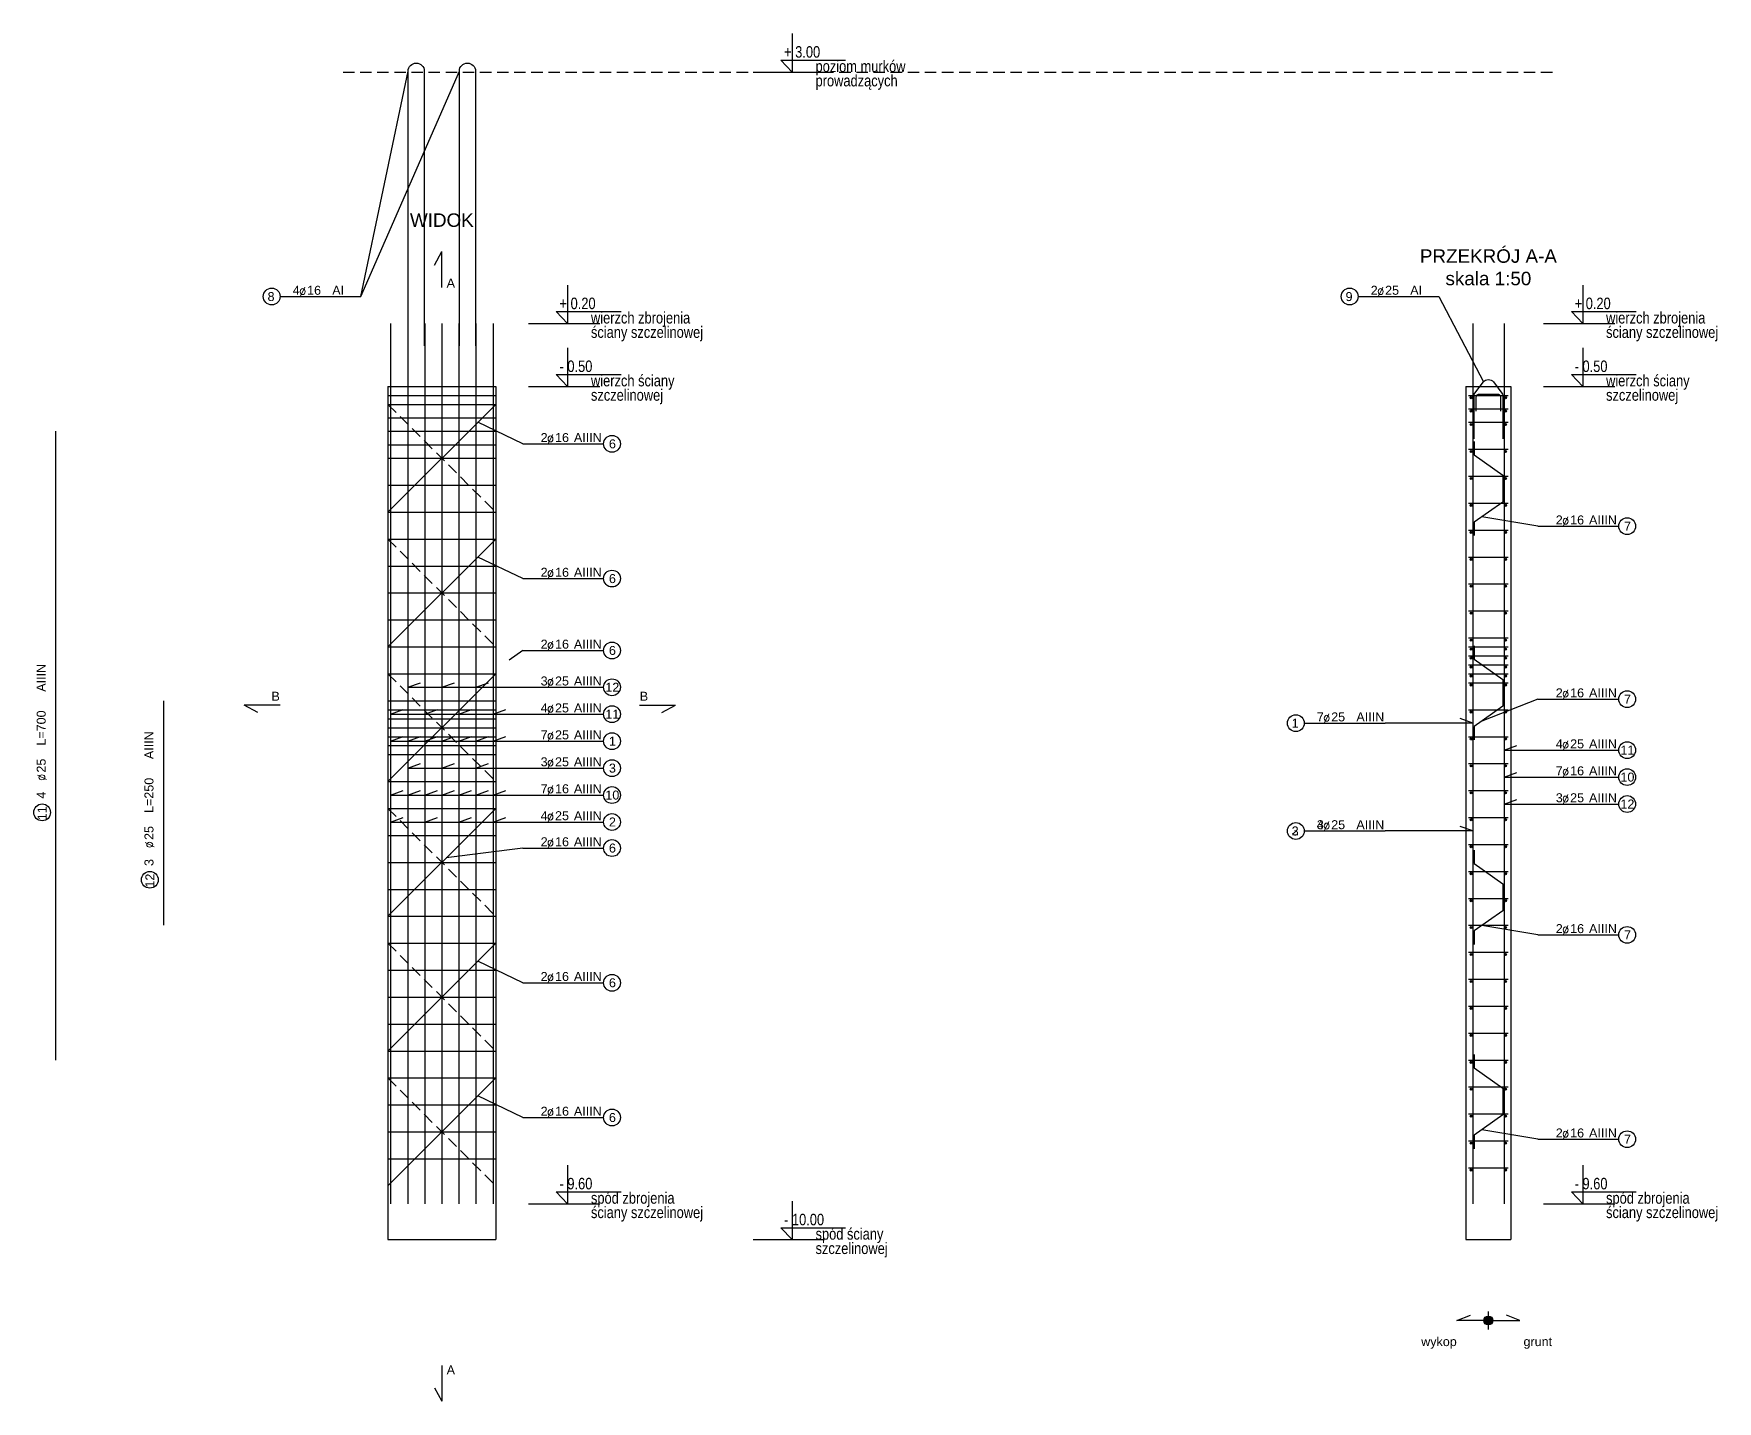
# Model space of a CAD drawing. Extents: x -5033 to 9347, y -16423 to -2430.
# Drawn here: x -1394 to 480, y -16423 to -14900 of the extents above; entities that cross this region are included whole.
import ezdxf
from ezdxf.enums import TextEntityAlignment as Align

# ---------------------------------------------------------------- set-up
doc = ezdxf.new("R2010")
doc.units = 0
doc.header["$MEASUREMENT"] = 0
doc.linetypes.add('DASHED', pattern=[19.05, 12.7, -6.35])
for name, color, linetype in [('__SOL-KOTY_WYSOKOSCIOWE', 4, 'CONTINUOUS'), ('__SOL-OPISY', 4, 'CONTINUOUS'), ('__SOL-PRZERYWANA', 253, 'DASHED'), ('__SOL-WIDOK', 4, 'CONTINUOUS'), ('__SOL-ZBROJENIE', 3, 'CONTINUOUS')]:
    doc.layers.add(name, color=color, linetype=linetype)
doc.styles.add('ARIAL', font='arial.ttf', dxfattribs={"height": 2.5})
doc.styles.add('SIMPLEX', font='SIMPLEX.SHX', dxfattribs={"width": 0.8})
doc.styles.get("Standard").update_dxf_attribs({"font": 'arial.ttf'})

# ---------------------------------------------------------------- blocks, each defined once
blk = doc.blocks.new('OPIS_PRET_BEZ_LINII')
at = {"layer": '__SOL-OPISY'}
blk.add_circle((25.7, 0), 9.36, dxfattribs=at)
at = {"layer": '__SOL-OPISY', "style": 'SIMPLEX', "width": 0.9}
blk.add_text(' %%c ', height=10, dxfattribs=at).set_placement((64.7, -4.8), align=Align.CENTER)
at = {"layer": '__SOL-OPISY', "style": 'ARIAL', "width": 0.8}
blk.add_attdef('NUMER', text='', height=10, dxfattribs=at).set_placement((25.7, 0), align=Align.MIDDLE)
blk.add_attdef('ILOSC', text='', height=10, dxfattribs=at).set_placement((56.9, -5.1), align=Align.RIGHT)
for tag, p in [('SREDNICA', (71, -5.1)), ('DLUGOSC', (95.1, -5.2)), ('STAL', (144.7, -5.2))]:
    blk.add_attdef(tag, p, '', height=10, dxfattribs=at)
blk = doc.blocks.new('OPIS_PRAWY')
at = {"layer": '__SOL-OPISY'}
blk.add_line((0, 0), (90, 0), dxfattribs=at)
blk.add_circle((99.4, 0), 9.36, dxfattribs=at)
at = {"layer": '__SOL-OPISY', "style": 'SIMPLEX', "width": 0.9}
blk.add_text(' %%c ', height=10, dxfattribs=at).set_placement((20.9, 0.5))
at = {"layer": '__SOL-OPISY', "style": 'ARIAL', "width": 0.8}
blk.add_attdef('ILOSC', text='', height=10, dxfattribs=at).set_placement((27.1, 0.1), align=Align.RIGHT)
for tag, p in [('SREDNICA', (35.4, 0.1)), ('STAL', (58.4, 0.5))]:
    blk.add_attdef(tag, p, '', height=10, dxfattribs=at)
for tag, p in [('NUMER', (99.4, 0)), ('DLUGOSC', (52.8, -6.1))]:
    blk.add_attdef(tag, text='', height=10, dxfattribs=at).set_placement(p, align=Align.MIDDLE)
blk = doc.blocks.new('OPIS_LEWY')
at = {"layer": '__SOL-OPISY'}
blk.add_line((-90, 0), (0, 0), dxfattribs=at)
blk.add_circle((-99.4, 0), 9.36, dxfattribs=at)
at = {"layer": '__SOL-OPISY', "style": 'SIMPLEX', "width": 0.9}
blk.add_text(' %%c ', height=10, dxfattribs=at).set_placement((-75, 0.5))
at = {"layer": '__SOL-OPISY', "style": 'ARIAL', "width": 0.8}
for tag, p in [('NUMER', (-99.4, 0)), ('DLUGOSC', (-58.9, -6.6))]:
    blk.add_attdef(tag, text='', height=10, dxfattribs=at).set_placement(p, align=Align.MIDDLE)
blk.add_attdef('ILOSC', text='', height=10, dxfattribs=at).set_placement((-74, 0.1), align=Align.RIGHT)
for tag, p in [('SREDNICA', (-65.8, 0.1)), ('STAL', (-42.7, 0.3))]:
    blk.add_attdef(tag, p, '', height=10, dxfattribs=at)
blk = doc.blocks.new('KOTA')
at = {"layer": '__SOL-KOTY_WYSOKOSCIOWE'}
for p, q in [((0, 33.4), (0, 0)), ((-34, 0), (28, 0)), ((0, 0), (-9.9, 10.4)), ((-9.9, 10.4), (46.5, 10.4))]:
    blk.add_line(p, q, dxfattribs=at)
at = {"layer": '__SOL-KOTY_WYSOKOSCIOWE', "style": 'ARIAL', "width": 0.8}
blk.add_attdef('RZEDNA', (500.5, 15.9), '', height=10.4, dxfattribs=at)

msp = doc.modelspace()

# ---------------------------------------------------------------- hatches: boundary and pattern name
at = {"layer": '__SOL-OPISY'}
msp.add_hatch(color=256, dxfattribs=at).paths.add_polyline_path([(230, -16333, 1), (220, -16333, 1)])
at = {"layer": '__SOL-ZBROJENIE'}
for points in [[(207.2, -15305.5, 1), (204.8, -15305.5, 1)], [(245.2, -15305.5, 1), (242.8, -15305.5, 1)], [(207.2, -15320.5, 1), (204.8, -15320.5, 1)], [(245.2, -15320.5, 1), (242.8, -15320.5, 1)], [(207.2, -15335.5, 1), (204.8, -15335.5, 1)], [(245.2, -15335.5, 1), (242.8, -15335.5, 1)], [(207.2, -15365.5, 1), (204.8, -15365.5, 1)], [(245.2, -15365.5, 1), (242.8, -15365.5, 1)], [(207.2, -15395.5, 1), (204.8, -15395.5, 1)], [(245.2, -15395.5, 1), (242.8, -15395.5, 1)], [(207.2, -15425.5, 1), (204.8, -15425.5, 1)], [(245.2, -15425.5, 1), (242.8, -15425.5, 1)], [(207.2, -15455.5, 1), (204.8, -15455.5, 1)], [(245.2, -15455.5, 1), (242.8, -15455.5, 1)], [(207.2, -15485.5, 1), (204.8, -15485.5, 1)], [(245.2, -15485.5, 1), (242.8, -15485.5, 1)], [(207.2, -15515.5, 1), (204.8, -15515.5, 1)], [(245.2, -15515.5, 1), (242.8, -15515.5, 1)], [(207.2, -15545.5, 1), (204.8, -15545.5, 1)], [(245.2, -15545.5, 1), (242.8, -15545.5, 1)], [(207.2, -15575.5, 1), (204.8, -15575.5, 1)], [(245.2, -15575.5, 1), (242.8, -15575.5, 1)], [(207.2, -15585.5, 1), (204.8, -15585.5, 1)], [(245.2, -15585.5, 1), (242.8, -15585.5, 1)], [(207.2, -15595.5, 1), (204.8, -15595.5, 1)], [(207.2, -15605.5, 1), (204.8, -15605.5, 1)], [(245.2, -15595.5, 1), (242.8, -15595.5, 1)], [(245.2, -15605.5, 1), (242.8, -15605.5, 1)], [(207.2, -15615.5, 1), (204.8, -15615.5, 1)], [(207.2, -15625.5, 1), (204.8, -15625.5, 1)], [(245.2, -15615.5, 1), (242.8, -15615.5, 1)], [(245.2, -15625.5, 1), (242.8, -15625.5, 1)], [(207.2, -15655.5, 1), (204.8, -15655.5, 1)], [(245.2, -15655.5, 1), (242.8, -15655.5, 1)], [(207.2, -15685.5, 1), (204.8, -15685.5, 1)], [(245.2, -15685.5, 1), (242.8, -15685.5, 1)], [(207.2, -15715.5, 1), (204.8, -15715.5, 1)], [(245.2, -15715.5, 1), (242.8, -15715.5, 1)], [(207.2, -15745.5, 1), (204.8, -15745.5, 1)], [(245.2, -15745.5, 1), (242.8, -15745.5, 1)], [(207.2, -15775.5, 1), (204.8, -15775.5, 1)], [(245.2, -15775.5, 1), (242.8, -15775.5, 1)], [(207.2, -15805.5, 1), (204.8, -15805.5, 1)], [(245.2, -15805.5, 1), (242.8, -15805.5, 1)], [(207.2, -15835.5, 1), (204.8, -15835.5, 1)], [(245.2, -15835.5, 1), (242.8, -15835.5, 1)], [(207.2, -15865.5, 1), (204.8, -15865.5, 1)], [(245.2, -15865.5, 1), (242.8, -15865.5, 1)], [(207.2, -15895.5, 1), (204.8, -15895.5, 1)], [(245.2, -15895.5, 1), (242.8, -15895.5, 1)], [(207.2, -15925.5, 1), (204.8, -15925.5, 1)], [(245.2, -15925.5, 1), (242.8, -15925.5, 1)], [(207.2, -15955.5, 1), (204.8, -15955.5, 1)], [(245.2, -15955.5, 1), (242.8, -15955.5, 1)], [(207.2, -15985.5, 1), (204.8, -15985.5, 1)], [(245.2, -15985.5, 1), (242.8, -15985.5, 1)], [(207.2, -16015.5, 1), (204.8, -16015.5, 1)], [(245.2, -16015.5, 1), (242.8, -16015.5, 1)], [(207.2, -16045.5, 1), (204.8, -16045.5, 1)], [(245.2, -16045.5, 1), (242.8, -16045.5, 1)], [(207.2, -16075.5, 1), (204.8, -16075.5, 1)], [(245.2, -16075.5, 1), (242.8, -16075.5, 1)], [(207.2, -16105.5, 1), (204.8, -16105.5, 1)], [(245.2, -16105.5, 1), (242.8, -16105.5, 1)], [(207.2, -16135.5, 1), (204.8, -16135.5, 1)], [(245.2, -16135.5, 1), (242.8, -16135.5, 1)], [(207.2, -16165.5, 1), (204.8, -16165.5, 1)], [(245.2, -16165.5, 1), (242.8, -16165.5, 1)]]:
    msp.add_hatch(color=256, dxfattribs=at).paths.add_polyline_path(points)

# ---------------------------------------------------------------- linework, layer by layer
at = {"layer": '__SOL-OPISY'}
for p, q in [((-1030, -15193), (-977.5, -14942)), ((-1030, -15193), (-920.5, -14942)), ((-948, -15158), (-940, -15143)), ((-940, -15183), (-940, -15143)), ((170, -15193), (219.4, -15287.9)), ((-850, -15357), (-900, -15333)), ((280, -15448.7), (217.52, -15438.2)), ((-850, -15507), (-900, -15483)), ((-850, -15587), (-865, -15598)), ((-978, -15628), (-963.9, -15622.9)), ((-978, -15628), (-850, -15628)), ((-940, -15628), (-925.9, -15622.9)), ((-902, -15628), (-887.9, -15622.9)), ((-1120, -15648), (-1160, -15648)), ((-1145, -15656), (-1160, -15648)), ((-720, -15648), (-680, -15648)), ((-695, -15656), (-680, -15648)), ((280, -15641.2), (217.52, -15665.7)), ((-997, -15658), (-982.9, -15652.9)), ((-997, -15658), (-850, -15658)), ((-959, -15658), (-944.9, -15652.9)), ((-921, -15658), (-906.9, -15652.9)), ((-883, -15658), (-868.9, -15652.9)), ((207.5, -15668), (110, -15668)), ((207.5, -15668), (193.41, -15662.9)), ((-997, -15688), (-982.9, -15682.9)), ((-978, -15688), (-963.9, -15682.9)), ((-959, -15688), (-944.9, -15682.9)), ((-940, -15688), (-925.9, -15682.9)), ((-921, -15688), (-906.9, -15682.9)), ((-902, -15688), (-887.9, -15682.9)), ((-883, -15688), (-868.9, -15682.9)), ((-997, -15688), (-850, -15688)), ((242.5, -15698), (256.6, -15692.9)), ((242.5, -15698), (280, -15698)), ((-978, -15718), (-963.9, -15712.9)), ((-978, -15718), (-850, -15718)), ((-940, -15718), (-925.9, -15712.9)), ((-902, -15718), (-887.9, -15712.9)), ((242.5, -15728), (256.6, -15722.9)), ((-997, -15748), (-982.9, -15742.9)), ((-978, -15748), (-963.9, -15742.9)), ((-959, -15748), (-944.9, -15742.9)), ((-940, -15748), (-925.9, -15742.9)), ((-921, -15748), (-906.9, -15742.9)), ((-902, -15748), (-887.9, -15742.9)), ((-883, -15748), (-868.9, -15742.9)), ((242.5, -15728), (280, -15728)), ((-997, -15748), (-850, -15748)), ((242.5, -15758), (256.6, -15752.9)), ((242.5, -15758), (280, -15758)), ((-997, -15778), (-982.9, -15772.9)), ((-997, -15778), (-850, -15778)), ((-959, -15778), (-944.9, -15772.9)), ((-921, -15778), (-906.9, -15772.9)), ((-883, -15778), (-868.9, -15772.9)), ((207.5, -15788), (110, -15788)), ((207.5, -15788), (110, -15788)), ((207.5, -15788), (193.41, -15782.9)), ((207.5, -15788), (193.41, -15782.9)), ((-850, -15807), (-935, -15818)), ((280, -15903.7), (217.52, -15893.2)), ((-850, -15957), (-900, -15933)), ((-850, -16107), (-900, -16083)), ((280, -16131.2), (217.52, -16120.7)), ((225, -16343), (225, -16323)), ((190, -16333), (205, -16327)), ((225, -16333), (190, -16333)), ((225, -16333), (260, -16333)), ((260, -16333), (245, -16327)), ((-940, -16383), (-940, -16423)), ((-948, -16408), (-940, -16423))]:
    msp.add_line(p, q, dxfattribs=at)
msp.add_circle((225, -16333), 5, dxfattribs=at)
at = {"layer": '__SOL-PRZERYWANA'}
msp.add_line((-1050, -14943), (300, -14943), dxfattribs=at)
for points in [[(-1000, -15293), (-1000, -15313), (-880, -15433), (-880, -15453)], [(-1000, -15443), (-1000, -15463), (-880, -15583), (-880, -15603)], [(-1000, -15593), (-1000, -15613), (-880, -15733), (-880, -15753)], [(-1000, -15743), (-1000, -15763), (-880, -15883), (-880, -15903)], [(-1000, -15893), (-1000, -15913), (-880, -16033), (-880, -16053)], [(-1000, -16043), (-1000, -16063), (-880, -16183), (-880, -16203)]]:
    msp.add_lwpolyline(points, dxfattribs=at)
at = {"layer": '__SOL-WIDOK'}
for p, q in [((-1000, -15293), (-1000, -16243)), ((-1000, -15293), (-880, -15293)), ((-880, -15293), (-880, -16243)), ((200, -15293), (200, -16243)), ((200, -15293), (250, -15293)), ((250, -15293), (250, -16243)), ((-1000, -16243), (-880, -16243)), ((200, -16243), (250, -16243))]:
    msp.add_line(p, q, dxfattribs=at)
at = {"layer": '__SOL-ZBROJENIE'}
for p, q in [((-997, -15223), (-997, -16203)), ((-978, -15223), (-978, -16203)), ((-959, -15223), (-959, -16203)), ((-940, -15223), (-940, -16203)), ((-921, -15223), (-921, -16203)), ((-902, -15223), (-902, -16203)), ((-883, -15223), (-883, -16203)), ((207.5, -15223), (207.5, -16203)), ((242.5, -15223), (242.5, -16203)), ((-1000, -15303), (-880, -15303)), ((203, -15303), (247, -15303)), ((-1000, -15313), (-880, -15313)), ((-1000, -15328), (-880, -15328)), ((203, -15318), (247, -15318)), ((-1370, -15343), (-1370, -16043)), ((-1000, -15343), (-880, -15343)), ((203, -15333), (247, -15333)), ((-1000, -15358), (-880, -15358)), ((203, -15363), (247, -15363)), ((-1000, -15373), (-880, -15373)), ((-1000, -15403), (-880, -15403)), ((203, -15393), (247, -15393)), ((203, -15423), (247, -15423)), ((-1000, -15433), (-880, -15433)), ((203, -15453), (247, -15453)), ((-1000, -15463), (-880, -15463)), ((-1000, -15493), (-880, -15493)), ((203, -15483), (247, -15483)), ((203, -15513), (247, -15513)), ((-1000, -15523), (-880, -15523)), ((-1000, -15553), (-880, -15553)), ((203, -15543), (247, -15543)), ((203, -15573), (247, -15573)), ((-1000, -15583), (-880, -15583)), ((203, -15583), (247, -15583)), ((203, -15593), (247, -15593)), ((203, -15603), (247, -15603)), ((-1000, -15613), (-880, -15613)), ((203, -15613), (247, -15613)), ((203, -15623), (247, -15623)), ((-1250, -15643), (-1250, -15893)), ((-1000, -15643), (-880, -15643)), ((-1000, -15653), (-880, -15653)), ((-1000, -15663), (-880, -15663)), ((203, -15653), (247, -15653)), ((-1000, -15673), (-880, -15673)), ((-1000, -15683), (-880, -15683)), ((203, -15683), (247, -15683)), ((-1000, -15693), (-880, -15693)), ((-1000, -15703), (-880, -15703)), ((203, -15713), (247, -15713)), ((-1000, -15733), (-880, -15733)), ((203, -15743), (247, -15743)), ((-1000, -15763), (-880, -15763)), ((203, -15773), (247, -15773)), ((-1000, -15793), (-880, -15793)), ((203, -15803), (247, -15803)), ((-1000, -15823), (-880, -15823)), ((203, -15833), (247, -15833)), ((-1000, -15853), (-880, -15853)), ((203, -15863), (247, -15863)), ((-1000, -15883), (-880, -15883)), ((203, -15893), (247, -15893)), ((-1000, -15913), (-880, -15913)), ((203, -15923), (247, -15923)), ((-1000, -15943), (-880, -15943)), ((203, -15953), (247, -15953)), ((-1000, -15973), (-880, -15973)), ((203, -15983), (247, -15983)), ((-1000, -16003), (-880, -16003)), ((203, -16013), (247, -16013)), ((-1000, -16033), (-880, -16033)), ((203, -16043), (247, -16043)), ((-1000, -16063), (-880, -16063)), ((203, -16073), (247, -16073)), ((-1000, -16093), (-880, -16093)), ((203, -16103), (247, -16103)), ((-1000, -16123), (-880, -16123)), ((203, -16133), (247, -16133)), ((-1000, -16153), (-880, -16153)), ((203, -16163), (247, -16163))]:
    msp.add_line(p, q, dxfattribs=at)
for points in [[(-977.5, -15247.9), (-977.5, -14942, -1), (-959.5, -14942), (-959.5, -15247.9)], [(-920.5, -15247.9), (-920.5, -14942, -1), (-902.5, -14942), (-902.5, -15247.9)], [(209, -15351.5), (209, -15303, -0.16), (210, -15300.4), (219.4, -15287.9, -0.45), (230.6, -15287.9), (240, -15300.4, -0.16), (241, -15303), (241, -15351.5)], [(211.5, -15320.5), (211.5, -15305.5, -0.48), (215.5, -15301.5), (234.5, -15301.5, -0.48), (238.5, -15305.5), (238.5, -15320.5)]]:
    msp.add_lwpolyline(points, format="xyb", dxfattribs=at)
for points in [[(-880, -15293), (-880, -15313), (-1000, -15433), (-1000, -15453)], [(209, -15354.3), (209, -15369.3), (241, -15391.8), (241, -15421.8), (209, -15444.2), (209, -15459.2)], [(-880, -15443), (-880, -15463), (-1000, -15583), (-1000, -15603)], [(-880, -15593), (-880, -15613), (-1000, -15733), (-1000, -15753)], [(209, -15581.8), (209, -15596.8), (241, -15619.2), (241, -15649.2), (209, -15671.7), (209, -15686.7)], [(-880, -15743), (-880, -15763), (-1000, -15883), (-1000, -15903)], [(209, -15809.3), (209, -15824.3), (241, -15846.8), (241, -15876.8), (209, -15899.2), (209, -15914.2)], [(-880, -15893), (-880, -15913), (-1000, -16033), (-1000, -16053)], [(-880, -16043), (-880, -16063), (-1000, -16183), (-1000, -16203)], [(209, -16036.8), (209, -16051.8), (241, -16074.2), (241, -16104.2), (209, -16126.7), (209, -16141.7)]]:
    msp.add_lwpolyline(points, dxfattribs=at)
for centre in [(206, -15305.5), (244, -15305.5), (206, -15320.5), (244, -15320.5), (206, -15335.5), (244, -15335.5), (206, -15365.5), (244, -15365.5), (206, -15395.5), (244, -15395.5), (206, -15425.5), (244, -15425.5), (206, -15455.5), (244, -15455.5), (206, -15485.5), (244, -15485.5), (206, -15515.5), (244, -15515.5), (206, -15545.5), (244, -15545.5), (206, -15575.5), (244, -15575.5), (206, -15585.5), (244, -15585.5), (206, -15595.5), (206, -15605.5), (244, -15595.5), (244, -15605.5), (206, -15615.5), (206, -15625.5), (244, -15615.5), (244, -15625.5), (206, -15655.5), (244, -15655.5), (206, -15685.5), (244, -15685.5), (206, -15715.5), (244, -15715.5), (206, -15745.5), (244, -15745.5), (206, -15775.5), (244, -15775.5), (206, -15805.5), (244, -15805.5), (206, -15835.5), (244, -15835.5), (206, -15865.5), (244, -15865.5), (206, -15895.5), (244, -15895.5), (206, -15925.5), (244, -15925.5), (206, -15955.5), (244, -15955.5), (206, -15985.5), (244, -15985.5), (206, -16015.5), (244, -16015.5), (206, -16045.5), (244, -16045.5), (206, -16075.5), (244, -16075.5), (206, -16105.5), (244, -16105.5), (206, -16135.5), (244, -16135.5), (206, -16165.5), (244, -16165.5)]:
    msp.add_circle(centre, 1.2, dxfattribs=at)

# ---------------------------------------------------------------- block references
at = {"layer": '__SOL-KOTY_WYSOKOSCIOWE'}
ref = msp.add_blockref('KOTA', (-550, -14943), dxfattribs=dict(at, xscale=1.28, yscale=1.28, zscale=1.28))
ref.add_attrib('RZEDNA', '+ 3.00', (-559, -14927), dxfattribs={"height": 12.8, "style": 'ARIAL', "width": 0.8})
ref.add_attrib('OPIS1', 'poziom murków', (-524, -14943), dxfattribs={"height": 12.8, "style": 'ARIAL', "width": 0.8})
ref.add_attrib('OPIS2', 'prowadzących', (-524, -14959), dxfattribs={"height": 12.8, "style": 'ARIAL', "width": 0.8})
ref = msp.add_blockref('KOTA', (-800, -15223), dxfattribs=dict(at, xscale=1.28, yscale=1.28, zscale=1.28))
ref.add_attrib('RZEDNA', '+ 0.20', (-809, -15207), dxfattribs={"height": 12.8, "style": 'ARIAL', "width": 0.8})
ref.add_attrib('OPIS1', 'wierzch zbrojenia', (-774, -15223), dxfattribs={"height": 12.8, "style": 'ARIAL', "width": 0.8})
ref.add_attrib('OPIS2', 'ściany szczelinowej', (-774, -15239), dxfattribs={"height": 12.8, "style": 'ARIAL', "width": 0.8})
ref = msp.add_blockref('KOTA', (330, -15223), dxfattribs=dict(at, xscale=1.28, yscale=1.28, zscale=1.28))
ref.add_attrib('RZEDNA', '+ 0.20', (321, -15207), dxfattribs={"height": 12.8, "style": 'ARIAL', "width": 0.8})
ref.add_attrib('OPIS1', 'wierzch zbrojenia', (356, -15223), dxfattribs={"height": 12.8, "style": 'ARIAL', "width": 0.8})
ref.add_attrib('OPIS2', 'ściany szczelinowej', (356, -15239), dxfattribs={"height": 12.8, "style": 'ARIAL', "width": 0.8})
ref = msp.add_blockref('KOTA', (-800, -15293), dxfattribs=dict(at, xscale=1.28, yscale=1.28, zscale=1.28))
ref.add_attrib('RZEDNA', '- 0.50', (-809, -15277), dxfattribs={"height": 12.8, "style": 'ARIAL', "width": 0.8})
ref.add_attrib('OPIS1', 'wierzch ściany', (-774, -15293), dxfattribs={"height": 12.8, "style": 'ARIAL', "width": 0.8})
ref.add_attrib('OPIS2', 'szczelinowej', (-774, -15309), dxfattribs={"height": 12.8, "style": 'ARIAL', "width": 0.8})
ref = msp.add_blockref('KOTA', (330, -15293), dxfattribs=dict(at, xscale=1.28, yscale=1.28, zscale=1.28))
ref.add_attrib('RZEDNA', '- 0.50', (321, -15277), dxfattribs={"height": 12.8, "style": 'ARIAL', "width": 0.8})
ref.add_attrib('OPIS1', 'wierzch ściany', (356, -15293), dxfattribs={"height": 12.8, "style": 'ARIAL', "width": 0.8})
ref.add_attrib('OPIS2', 'szczelinowej', (356, -15309), dxfattribs={"height": 12.8, "style": 'ARIAL', "width": 0.8})
ref = msp.add_blockref('KOTA', (-800, -16203), dxfattribs=dict(at, xscale=1.28, yscale=1.28, zscale=1.28))
ref.add_attrib('RZEDNA', '- 9.60', (-809, -16187), dxfattribs={"height": 12.8, "style": 'ARIAL', "width": 0.8})
ref.add_attrib('OPIS1', 'spód zbrojenia', (-774, -16203), dxfattribs={"height": 12.8, "style": 'ARIAL', "width": 0.8})
ref.add_attrib('OPIS2', 'ściany szczelinowej', (-774, -16219), dxfattribs={"height": 12.8, "style": 'ARIAL', "width": 0.8})
ref = msp.add_blockref('KOTA', (330, -16203), dxfattribs=dict(at, xscale=1.28, yscale=1.28, zscale=1.28))
ref.add_attrib('RZEDNA', '- 9.60', (321, -16187), dxfattribs={"height": 12.8, "style": 'ARIAL', "width": 0.8})
ref.add_attrib('OPIS1', 'spód zbrojenia', (356, -16203), dxfattribs={"height": 12.8, "style": 'ARIAL', "width": 0.8})
ref.add_attrib('OPIS2', 'ściany szczelinowej', (356, -16219), dxfattribs={"height": 12.8, "style": 'ARIAL', "width": 0.8})
ref = msp.add_blockref('KOTA', (-550, -16243), dxfattribs=dict(at, xscale=1.28, yscale=1.28, zscale=1.28))
ref.add_attrib('RZEDNA', '- 10.00', (-559, -16227), dxfattribs={"height": 12.8, "style": 'ARIAL', "width": 0.8})
ref.add_attrib('OPIS1', 'spód ściany', (-524, -16243), dxfattribs={"height": 12.8, "style": 'ARIAL', "width": 0.8})
ref.add_attrib('OPIS2', 'szczelinowej', (-524, -16259), dxfattribs={"height": 12.8, "style": 'ARIAL', "width": 0.8})
at = {"layer": '__SOL-OPISY'}
ref = msp.add_blockref('OPIS_LEWY', (-1030, -15193), dxfattribs=at)
ref.add_attrib('ILOSC', '4', (-1106, -15191), dxfattribs={"height": 10, "style": 'ARIAL'})
ref.add_attrib('SREDNICA', '16', (-1090, -15191), dxfattribs={"height": 10, "style": 'ARIAL'})
ref.add_attrib('STAL', 'AI', (-1062, -15191), dxfattribs={"height": 10, "style": 'ARIAL'})
ref.add_attrib('NUMER', '8', (-1134, -15198), dxfattribs={"height": 10, "style": 'ARIAL'})
ref = msp.add_blockref('OPIS_LEWY', (170, -15193), dxfattribs=at)
ref.add_attrib('ILOSC', '2', (94, -15191), dxfattribs={"height": 10, "style": 'ARIAL'})
ref.add_attrib('SREDNICA', '25', (110, -15191), dxfattribs={"height": 10, "style": 'ARIAL'})
ref.add_attrib('STAL', 'AI', (138, -15191), dxfattribs={"height": 10, "style": 'ARIAL'})
ref.add_attrib('NUMER', '9', (66, -15198), dxfattribs={"height": 10, "style": 'ARIAL'})
ref = msp.add_blockref('OPIS_PRAWY', (-850, -15357), dxfattribs=at)
ref.add_attrib('ILOSC', '2', (-830, -15355), dxfattribs={"height": 10, "style": 'ARIAL'})
ref.add_attrib('SREDNICA', '16', (-814, -15355), dxfattribs={"height": 10, "style": 'ARIAL'})
ref.add_attrib('STAL', 'AIIIN', (-793, -15355), dxfattribs={"height": 10, "style": 'ARIAL'})
ref.add_attrib('NUMER', '6', (-754, -15362), dxfattribs={"height": 10, "style": 'ARIAL'})
ref = msp.add_blockref('OPIS_PRAWY', (280, -15448.7), dxfattribs=at)
ref.add_attrib('ILOSC', '2', (300, -15446.7), dxfattribs={"height": 10, "style": 'ARIAL'})
ref.add_attrib('SREDNICA', '16', (316, -15446.7), dxfattribs={"height": 10, "style": 'ARIAL'})
ref.add_attrib('STAL', 'AIIIN', (337, -15446.7), dxfattribs={"height": 10, "style": 'ARIAL'})
ref.add_attrib('NUMER', '7', (376, -15453.7), dxfattribs={"height": 10, "style": 'ARIAL'})
ref = msp.add_blockref('OPIS_PRAWY', (-850, -15507), dxfattribs=at)
ref.add_attrib('ILOSC', '2', (-830, -15505), dxfattribs={"height": 10, "style": 'ARIAL'})
ref.add_attrib('SREDNICA', '16', (-814, -15505), dxfattribs={"height": 10, "style": 'ARIAL'})
ref.add_attrib('STAL', 'AIIIN', (-793, -15505), dxfattribs={"height": 10, "style": 'ARIAL'})
ref.add_attrib('NUMER', '6', (-754, -15512), dxfattribs={"height": 10, "style": 'ARIAL'})
ref = msp.add_blockref('OPIS_PRAWY', (-850, -15587), dxfattribs=at)
ref.add_attrib('ILOSC', '2', (-830, -15585), dxfattribs={"height": 10, "style": 'ARIAL'})
ref.add_attrib('SREDNICA', '16', (-814, -15585), dxfattribs={"height": 10, "style": 'ARIAL'})
ref.add_attrib('STAL', 'AIIIN', (-793, -15585), dxfattribs={"height": 10, "style": 'ARIAL'})
ref.add_attrib('NUMER', '6', (-754, -15592), dxfattribs={"height": 10, "style": 'ARIAL'})
ref = msp.add_blockref('OPIS_PRET_BEZ_LINII', (-1385, -15793), dxfattribs=dict(at, rotation=90))
ref.add_attrib('NUMER', '11', (-1380, -15776), dxfattribs={"height": 10, "rotation": 90, "style": 'ARIAL'})
ref.add_attrib('ILOSC', '4', (-1381, -15752), dxfattribs={"height": 10, "rotation": 90, "style": 'ARIAL'})
ref.add_attrib('SREDNICA', '25', (-1381, -15723), dxfattribs={"height": 10, "rotation": 90, "style": 'ARIAL'})
ref.add_attrib('DLUGOSC', 'L=700', (-1381, -15693), dxfattribs={"height": 10, "rotation": 90, "style": 'ARIAL'})
ref.add_attrib('STAL', 'AIIIN', (-1381, -15633), dxfattribs={"height": 10, "rotation": 90, "style": 'ARIAL'})
ref = msp.add_blockref('OPIS_PRAWY', (-850, -15628), dxfattribs=at)
ref.add_attrib('ILOSC', '3', (-830, -15626), dxfattribs={"height": 10, "style": 'ARIAL'})
ref.add_attrib('SREDNICA', '25', (-814, -15626), dxfattribs={"height": 10, "style": 'ARIAL'})
ref.add_attrib('STAL', 'AIIIN', (-793, -15626), dxfattribs={"height": 10, "style": 'ARIAL'})
ref.add_attrib('NUMER', '12', (-758, -15633), dxfattribs={"height": 10, "style": 'ARIAL'})
ref = msp.add_blockref('OPIS_PRAWY', (280, -15641.2), dxfattribs=at)
ref.add_attrib('ILOSC', '2', (300, -15639.2), dxfattribs={"height": 10, "style": 'ARIAL'})
ref.add_attrib('SREDNICA', '16', (316, -15639.2), dxfattribs={"height": 10, "style": 'ARIAL'})
ref.add_attrib('STAL', 'AIIIN', (337, -15639.2), dxfattribs={"height": 10, "style": 'ARIAL'})
ref.add_attrib('NUMER', '7', (376, -15646.2), dxfattribs={"height": 10, "style": 'ARIAL'})
ref = msp.add_blockref('OPIS_PRAWY', (-850, -15658), dxfattribs=at)
ref.add_attrib('ILOSC', '4', (-830, -15656), dxfattribs={"height": 10, "style": 'ARIAL'})
ref.add_attrib('SREDNICA', '25', (-814, -15656), dxfattribs={"height": 10, "style": 'ARIAL'})
ref.add_attrib('STAL', 'AIIIN', (-793, -15656), dxfattribs={"height": 10, "style": 'ARIAL'})
ref.add_attrib('NUMER', '11', (-758, -15663), dxfattribs={"height": 10, "style": 'ARIAL'})
ref = msp.add_blockref('OPIS_LEWY', (110, -15668), dxfattribs=at)
ref.add_attrib('ILOSC', '7', (34, -15666), dxfattribs={"height": 10, "style": 'ARIAL'})
ref.add_attrib('SREDNICA', '25', (50, -15666), dxfattribs={"height": 10, "style": 'ARIAL'})
ref.add_attrib('STAL', 'AIIIN', (78, -15666), dxfattribs={"height": 10, "style": 'ARIAL'})
ref.add_attrib('NUMER', '1', (6, -15673), dxfattribs={"height": 10, "style": 'ARIAL'})
ref = msp.add_blockref('OPIS_PRET_BEZ_LINII', (-1265, -15868), dxfattribs=dict(at, rotation=90))
ref.add_attrib('NUMER', '12', (-1260, -15851), dxfattribs={"height": 10, "rotation": 90, "style": 'ARIAL'})
ref.add_attrib('ILOSC', '3', (-1261, -15827), dxfattribs={"height": 10, "rotation": 90, "style": 'ARIAL'})
ref.add_attrib('SREDNICA', '25', (-1261, -15798), dxfattribs={"height": 10, "rotation": 90, "style": 'ARIAL'})
ref.add_attrib('DLUGOSC', 'L=250', (-1261, -15768), dxfattribs={"height": 10, "rotation": 90, "style": 'ARIAL'})
ref.add_attrib('STAL', 'AIIIN', (-1261, -15708), dxfattribs={"height": 10, "rotation": 90, "style": 'ARIAL'})
ref = msp.add_blockref('OPIS_PRAWY', (-850, -15688), dxfattribs=at)
ref.add_attrib('ILOSC', '7', (-830, -15686), dxfattribs={"height": 10, "style": 'ARIAL'})
ref.add_attrib('SREDNICA', '25', (-814, -15686), dxfattribs={"height": 10, "style": 'ARIAL'})
ref.add_attrib('STAL', 'AIIIN', (-793, -15686), dxfattribs={"height": 10, "style": 'ARIAL'})
ref.add_attrib('NUMER', '1', (-754, -15693), dxfattribs={"height": 10, "style": 'ARIAL'})
ref = msp.add_blockref('OPIS_PRAWY', (280, -15698), dxfattribs=at)
ref.add_attrib('ILOSC', '4', (300, -15696), dxfattribs={"height": 10, "style": 'ARIAL'})
ref.add_attrib('SREDNICA', '25', (316, -15696), dxfattribs={"height": 10, "style": 'ARIAL'})
ref.add_attrib('STAL', 'AIIIN', (337, -15696), dxfattribs={"height": 10, "style": 'ARIAL'})
ref.add_attrib('NUMER', '11', (372, -15703), dxfattribs={"height": 10, "style": 'ARIAL'})
ref = msp.add_blockref('OPIS_PRAWY', (-850, -15718), dxfattribs=at)
ref.add_attrib('ILOSC', '3', (-830, -15716), dxfattribs={"height": 10, "style": 'ARIAL'})
ref.add_attrib('SREDNICA', '25', (-814, -15716), dxfattribs={"height": 10, "style": 'ARIAL'})
ref.add_attrib('STAL', 'AIIIN', (-793, -15716), dxfattribs={"height": 10, "style": 'ARIAL'})
ref.add_attrib('NUMER', '3', (-754, -15723), dxfattribs={"height": 10, "style": 'ARIAL'})
ref = msp.add_blockref('OPIS_PRAWY', (280, -15728), dxfattribs=at)
ref.add_attrib('ILOSC', '7', (300, -15726), dxfattribs={"height": 10, "style": 'ARIAL'})
ref.add_attrib('SREDNICA', '16', (316, -15726), dxfattribs={"height": 10, "style": 'ARIAL'})
ref.add_attrib('STAL', 'AIIIN', (337, -15726), dxfattribs={"height": 10, "style": 'ARIAL'})
ref.add_attrib('NUMER', '10', (372, -15733), dxfattribs={"height": 10, "style": 'ARIAL'})
ref = msp.add_blockref('OPIS_PRAWY', (-850, -15748), dxfattribs=at)
ref.add_attrib('ILOSC', '7', (-830, -15746), dxfattribs={"height": 10, "style": 'ARIAL'})
ref.add_attrib('SREDNICA', '16', (-814, -15746), dxfattribs={"height": 10, "style": 'ARIAL'})
ref.add_attrib('STAL', 'AIIIN', (-793, -15746), dxfattribs={"height": 10, "style": 'ARIAL'})
ref.add_attrib('NUMER', '10', (-758, -15753), dxfattribs={"height": 10, "style": 'ARIAL'})
ref = msp.add_blockref('OPIS_PRAWY', (280, -15758), dxfattribs=at)
ref.add_attrib('ILOSC', '3', (300, -15756), dxfattribs={"height": 10, "style": 'ARIAL'})
ref.add_attrib('SREDNICA', '25', (316, -15756), dxfattribs={"height": 10, "style": 'ARIAL'})
ref.add_attrib('STAL', 'AIIIN', (337, -15756), dxfattribs={"height": 10, "style": 'ARIAL'})
ref.add_attrib('NUMER', '12', (372, -15763), dxfattribs={"height": 10, "style": 'ARIAL'})
ref = msp.add_blockref('OPIS_PRAWY', (-850, -15778), dxfattribs=at)
ref.add_attrib('ILOSC', '4', (-830, -15776), dxfattribs={"height": 10, "style": 'ARIAL'})
ref.add_attrib('SREDNICA', '25', (-814, -15776), dxfattribs={"height": 10, "style": 'ARIAL'})
ref.add_attrib('STAL', 'AIIIN', (-793, -15776), dxfattribs={"height": 10, "style": 'ARIAL'})
ref.add_attrib('NUMER', '2', (-754, -15783), dxfattribs={"height": 10, "style": 'ARIAL'})
ref = msp.add_blockref('OPIS_LEWY', (110, -15788), dxfattribs=at)
ref.add_attrib('ILOSC', '4', (34, -15786), dxfattribs={"height": 10, "style": 'ARIAL'})
ref.add_attrib('SREDNICA', '25', (50, -15786), dxfattribs={"height": 10, "style": 'ARIAL'})
ref.add_attrib('STAL', 'AIIIN', (78, -15786), dxfattribs={"height": 10, "style": 'ARIAL'})
ref.add_attrib('NUMER', '2', (6, -15793), dxfattribs={"height": 10, "style": 'ARIAL'})
ref = msp.add_blockref('OPIS_LEWY', (110, -15788), dxfattribs=at)
ref.add_attrib('ILOSC', '3', (34, -15786), dxfattribs={"height": 10, "style": 'ARIAL'})
ref.add_attrib('SREDNICA', '25', (50, -15786), dxfattribs={"height": 10, "style": 'ARIAL'})
ref.add_attrib('STAL', 'AIIIN', (78, -15786), dxfattribs={"height": 10, "style": 'ARIAL'})
ref.add_attrib('NUMER', '3', (6, -15793), dxfattribs={"height": 10, "style": 'ARIAL'})
ref = msp.add_blockref('OPIS_PRAWY', (-850, -15807), dxfattribs=at)
ref.add_attrib('ILOSC', '2', (-830, -15805), dxfattribs={"height": 10, "style": 'ARIAL'})
ref.add_attrib('SREDNICA', '16', (-814, -15805), dxfattribs={"height": 10, "style": 'ARIAL'})
ref.add_attrib('STAL', 'AIIIN', (-793, -15805), dxfattribs={"height": 10, "style": 'ARIAL'})
ref.add_attrib('NUMER', '6', (-754, -15812), dxfattribs={"height": 10, "style": 'ARIAL'})
ref = msp.add_blockref('OPIS_PRAWY', (280, -15903.7), dxfattribs=at)
ref.add_attrib('ILOSC', '2', (300, -15901.7), dxfattribs={"height": 10, "style": 'ARIAL'})
ref.add_attrib('SREDNICA', '16', (316, -15901.7), dxfattribs={"height": 10, "style": 'ARIAL'})
ref.add_attrib('STAL', 'AIIIN', (337, -15901.7), dxfattribs={"height": 10, "style": 'ARIAL'})
ref.add_attrib('NUMER', '7', (376, -15908.7), dxfattribs={"height": 10, "style": 'ARIAL'})
ref = msp.add_blockref('OPIS_PRAWY', (-850, -15957), dxfattribs=at)
ref.add_attrib('ILOSC', '2', (-830, -15955), dxfattribs={"height": 10, "style": 'ARIAL'})
ref.add_attrib('SREDNICA', '16', (-814, -15955), dxfattribs={"height": 10, "style": 'ARIAL'})
ref.add_attrib('STAL', 'AIIIN', (-793, -15955), dxfattribs={"height": 10, "style": 'ARIAL'})
ref.add_attrib('NUMER', '6', (-754, -15962), dxfattribs={"height": 10, "style": 'ARIAL'})
ref = msp.add_blockref('OPIS_PRAWY', (-850, -16107), dxfattribs=at)
ref.add_attrib('ILOSC', '2', (-830, -16105), dxfattribs={"height": 10, "style": 'ARIAL'})
ref.add_attrib('SREDNICA', '16', (-814, -16105), dxfattribs={"height": 10, "style": 'ARIAL'})
ref.add_attrib('STAL', 'AIIIN', (-793, -16105), dxfattribs={"height": 10, "style": 'ARIAL'})
ref.add_attrib('NUMER', '6', (-754, -16112), dxfattribs={"height": 10, "style": 'ARIAL'})
ref = msp.add_blockref('OPIS_PRAWY', (280, -16131.2), dxfattribs=at)
ref.add_attrib('ILOSC', '2', (300, -16129.2), dxfattribs={"height": 10, "style": 'ARIAL'})
ref.add_attrib('SREDNICA', '16', (316, -16129.2), dxfattribs={"height": 10, "style": 'ARIAL'})
ref.add_attrib('STAL', 'AIIIN', (337, -16129.2), dxfattribs={"height": 10, "style": 'ARIAL'})
ref.add_attrib('NUMER', '7', (376, -16136.2), dxfattribs={"height": 10, "style": 'ARIAL'})

# ---------------------------------------------------------------- texts
at = {"layer": '__SOL-OPISY', "width": 2500, "attachment_point": 5}
for s, insert, char_height in [('\\P\\PWIDOK\\P', (-940, -15083), 15), ('\\P\\P\\PPRZEKRÓJ A-A\\Pskala 1:50\\P', (225, -15123), 15), ('A\\P', (-930, -15178), 10), ('B\\P', (-1125, -15638), 10), ('B\\P', (-715, -15638), 10), ('wykop\\P', (170, -16358), 10), ('grunt\\P', (280, -16358), 10), ('A\\P', (-930, -16388), 10)]:
    msp.add_mtext(s, dxfattribs=dict(at, insert=insert, char_height=char_height))

doc.saveas('drawing.dxf')
